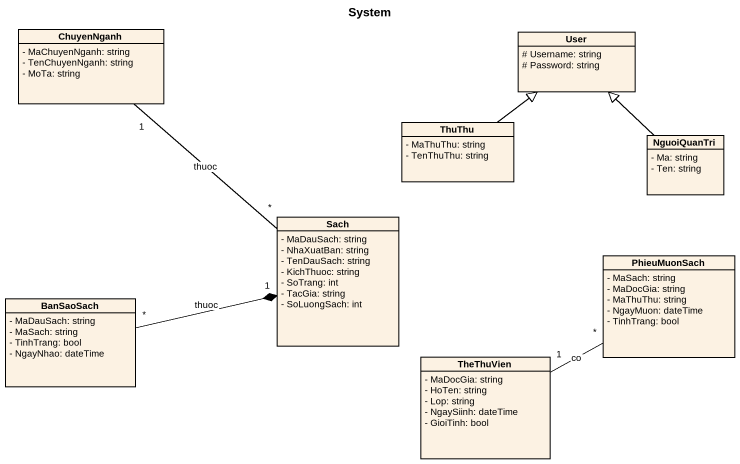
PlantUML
@startuml
title System
hide circle
hide empty members
skinparam classAttributeIconSize 0
class ChuyenNganh {
  - MaChuyenNganh: string
  - TenChuyenNganh: string
  - MoTa: string
}
class User {
  # Username: string
  # Password: string
}
class ThuThu {
  - MaThuThu: string
  - TenThuThu: string
}
class NguoiQuanTri {
  - Ma: string
  - Ten: string
}
class Sach {
  - MaDauSach: string
  - NhaXuatBan: string
  - TenDauSach: string
  - KichThuoc: string
  - SoTrang: int
  - TacGia: string
  - SoLuongSach: int
}
class PhieuMuonSach {
  - MaSach: string
  - MaDocGia: string
  - MaThuThu: string
  - NgayMuon: dateTime
  - TinhTrang: bool
}
class BanSaoSach {
  - MaDauSach: string
  - MaSach: string
  - TinhTrang: bool
  - NgayNhao: dateTime
}
class TheThuVien {
  - MaDocGia: string
  - HoTen: string
  - Lop: string
  - NgaySiinh: dateTime
  - GioiTinh: bool
}
ThuThu -up-|> User
NguoiQuanTri -up-|> User
Sach "*" -up- "1" ChuyenNganh : thuoc
BanSaoSach "*" -right-* "1" Sach : thuoc
TheThuVien "1" -right- "*" PhieuMuonSach : co
@enduml
